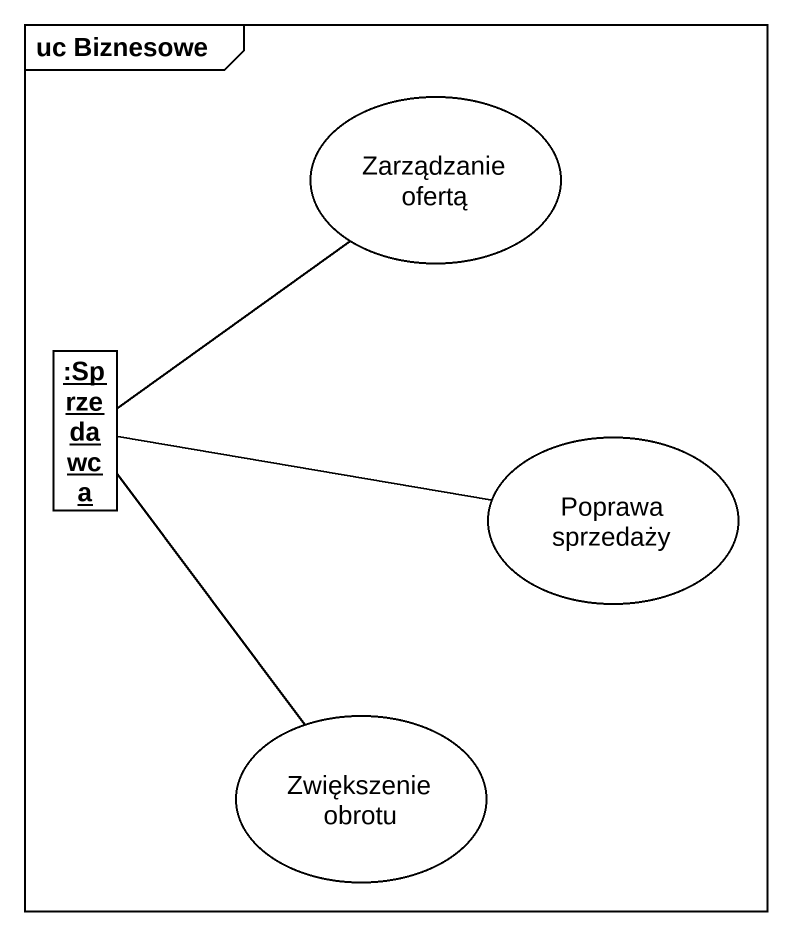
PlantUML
@startuml
mainframe uc Biznesowe
allowmixing
hide circle
hide empty members
usecase "Zarządzanie ofertą" as Zarządzanie_ofertą
object ":Sprzedawca" as Sprzedawca
usecase "Poprawa sprzedaży" as Poprawa_sprzedaży
usecase "Zwiększenie obrotu" as Zwiększenie_obrotu
Sprzedawca -up- Zarządzanie_ofertą
Sprzedawca -right- Poprawa_sprzedaży
Zwiększenie_obrotu -up- Sprzedawca
@enduml
